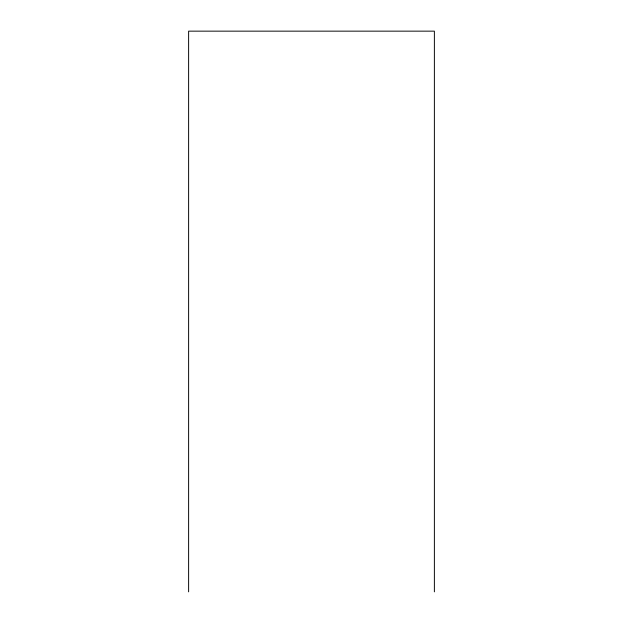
<?xml version="1.0" encoding="UTF-8"?>
<svg xmlns="http://www.w3.org/2000/svg" width="623" height="623" viewBox="0 0 623 623"><rect width="100%" height="100%" fill="white"/><g stroke="black" fill="none" stroke-linecap="round" stroke-linejoin="round"><path stroke-width="0.93" d="M434.379 591.85L434.379 31.15L188.621 31.15L188.621 591.85"/></g></svg>
